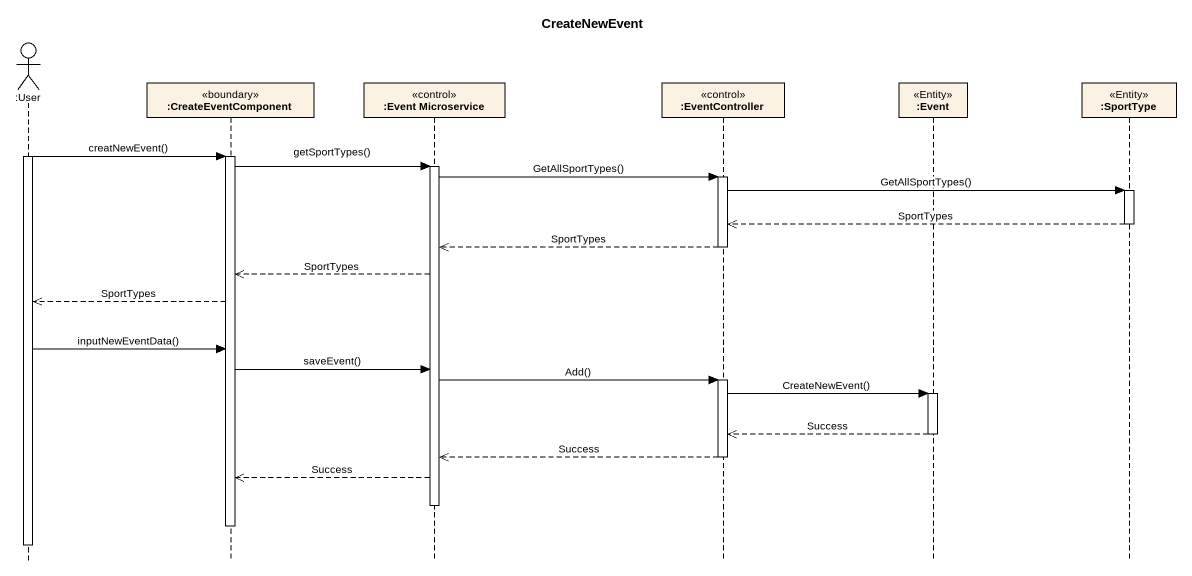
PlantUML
@startuml
title CreateNewEvent
hide footbox
actor ":User" as User
participant ":CreateEventComponent" as CreateEventComponent <<boundary>>
participant ":Event Microservice" as Event_Microservice <<control>>
participant ":EventController" as EventController <<control>>
participant ":Event" as Event <<Entity>>
participant ":SportType" as SportType <<Entity>>

activate User
User -> CreateEventComponent : creatNewEvent()
activate CreateEventComponent
CreateEventComponent -> Event_Microservice : getSportTypes()
activate Event_Microservice
Event_Microservice -> EventController : GetAllSportTypes()
activate EventController
EventController -> SportType : GetAllSportTypes()
activate SportType
SportType -->> EventController : SportTypes
deactivate SportType
EventController -->> Event_Microservice : SportTypes
deactivate EventController
Event_Microservice -->> CreateEventComponent : SportTypes
CreateEventComponent -->> User : SportTypes
User -> CreateEventComponent : inputNewEventData()
CreateEventComponent -> Event_Microservice : saveEvent()
Event_Microservice -> EventController : Add()
activate EventController
EventController -> Event : CreateNewEvent()
activate Event
Event -->> EventController : Success
deactivate Event
EventController -->> Event_Microservice : Success
deactivate EventController
Event_Microservice -->> CreateEventComponent : Success
deactivate Event_Microservice
deactivate CreateEventComponent
deactivate User
@enduml
